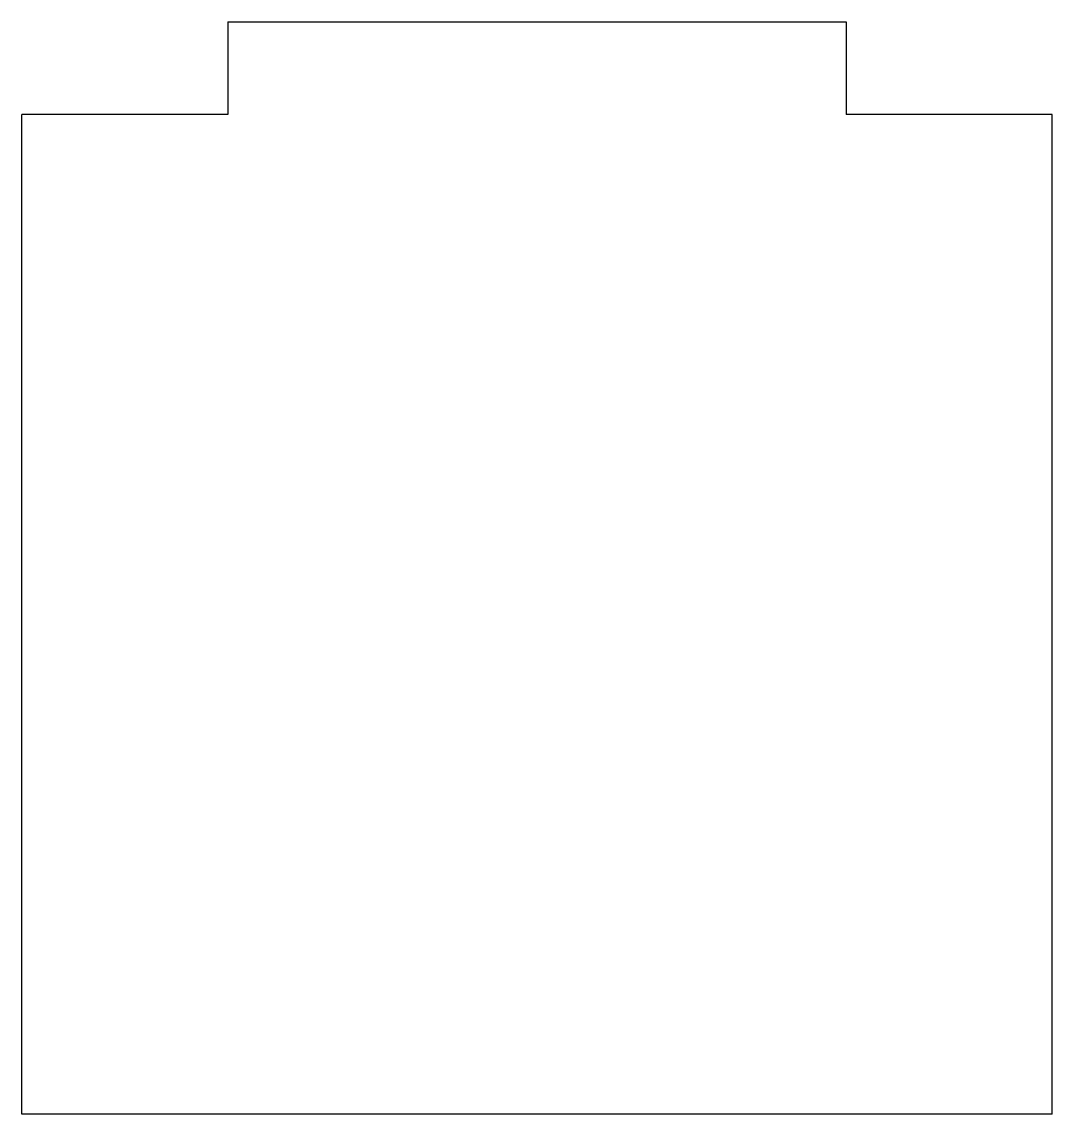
# Model space of a CAD drawing. Header units: millimetres. Extents: x -12.5 to 12.5, y 8 to 34.5.
import ezdxf

# ---------------------------------------------------------------- set-up
doc = ezdxf.new("R2010")
doc.units = ezdxf.units.MM

msp = doc.modelspace()

# ---------------------------------------------------------------- linework, layer by layer
at = {"color": 7, "linetype": 'Continuous', "lineweight": 25}
for p, q in [((-7.5, 34.5), (7.5, 34.5)), ((-7.5, 34.5), (-7.5, 32.25)), ((7.5, 34.5), (7.5, 32.25)), ((-7.5, 32.25), (-12.5, 32.25)), ((-12.5, 8), (-12.5, 32.25)), ((12.5, 32.25), (7.5, 32.25)), ((12.5, 8), (12.5, 32.25)), ((12.5, 8), (-12.5, 8))]:
    msp.add_line(p, q, dxfattribs=at)

doc.saveas('drawing.dxf')
